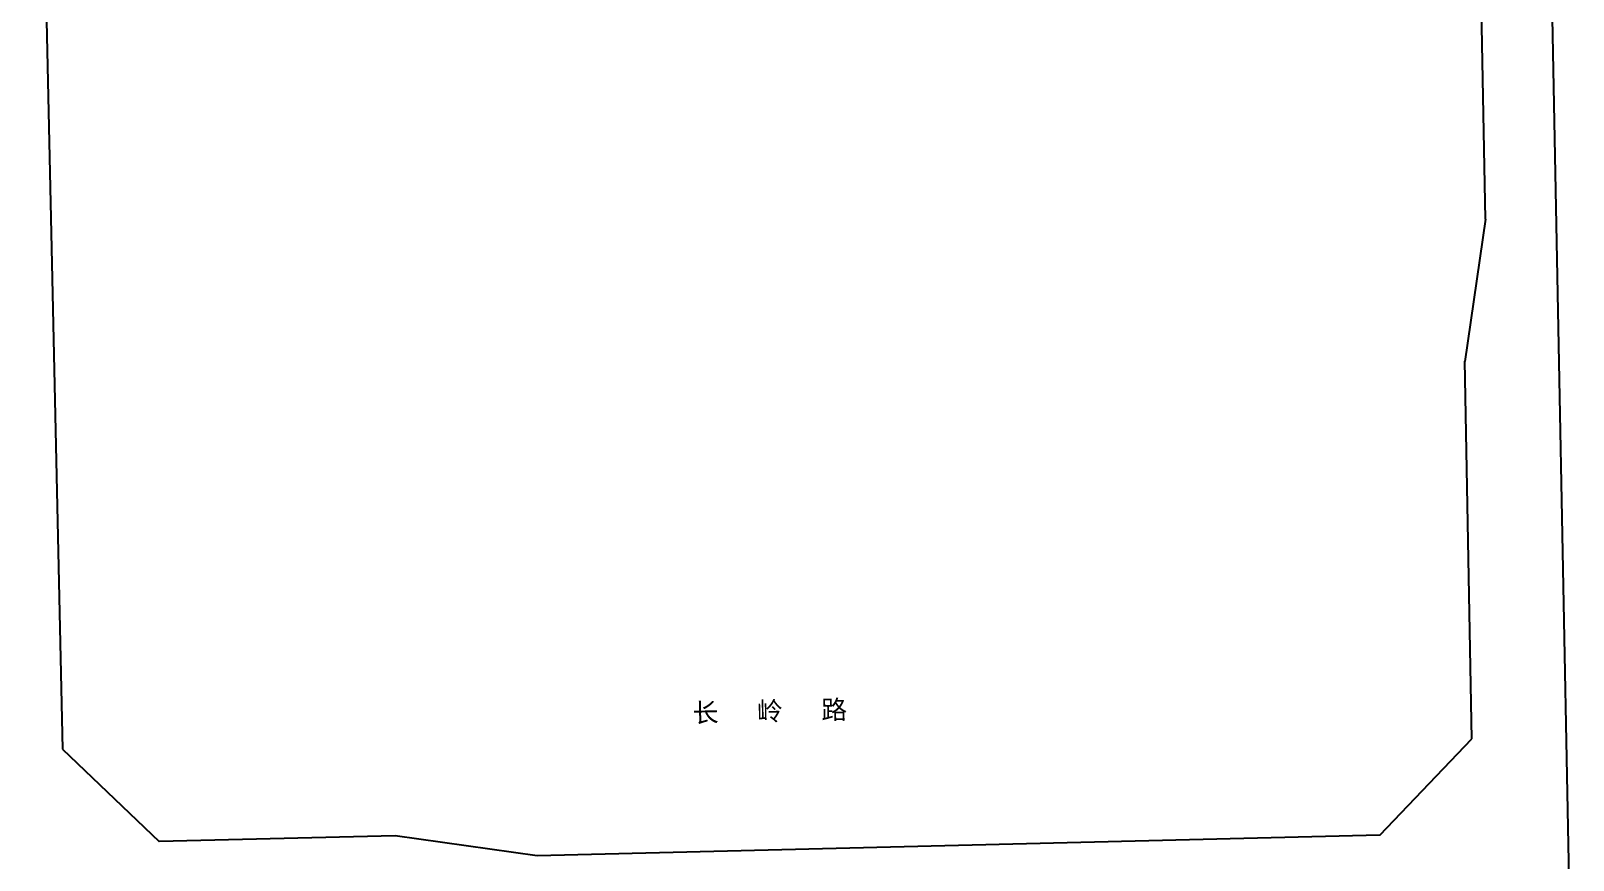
# Model space of a CAD drawing. Extents: x 529262 to 576451, y 2694391 to 2717535.
# Drawn here: x 566105.5 to 566432.1, y 2709082.1 to 2709257.8 of the extents above; entities that cross this region are included whole.
import ezdxf
from ezdxf.enums import TextEntityAlignment as Align
from ezdxf.xclip import XClip

# ---------------------------------------------------------------- set-up
doc = ezdxf.new("R2010")
doc.units = 0
doc.header["$XCLIPFRAME"] = 0
for name, color, linetype in [('PP-COM', 7, 'Continuous'), ('RD-中线', 40, 'Continuous'), ('RD-红线', 7, 'Continuous'), ('RD-路名', 7, 'Continuous')]:
    doc.layers.add(name, color=color, linetype=linetype)
doc.styles.add('黑体', font='simhei.ttf')

# ---------------------------------------------------------------- blocks, each defined once
blk = doc.blocks.new('A$C19FD0107')
at = {"layer": 'RD-中线', "color": 8, "linetype": 'Continuous', "flags": 128}
blk.add_lwpolyline([(-4541.33, 13819.53), (-4556.23, 14142.68), (-4578.35, 15289.21)], dxfattribs=at)
for points in [[(-4490.73, 14139.44, 0), (-4490.29, 14139.42)], [(-3818.25, 14086.17, 0), (-3817.74, 14086.17)]]:
    blk.add_lwpolyline(points, format="xyb", dxfattribs=at)
at = {"layer": 'RD-红线', "color": 8, "linetype": 'Continuous', "flags": 128}
for points in [[(-4584.44, 14827.26), (-4587.23, 14971.89)], [(-4584.44, 14827.26), (-4588.86, 14797.14)], [(-4587.32, 14717.18), (-4588.86, 14797.17)], [(-4815.4, 14696.68), (-4865.38, 14695.46)], [(-4785.28, 14692.42), (-4815.4, 14696.68)], [(-4606.82, 14696.8), (-4785.28, 14692.42)]]:
    blk.add_lwpolyline(points, dxfattribs=at)
at = {"layer": 'RD-红线', "color": 8}
blk.add_lwpolyline([(-4891.17, 14959.36), (-4885.87, 14715.02)], dxfattribs=at)
for points in [[(-4606.82, 14696.8), (-4587.32, 14717.18, 0.412676)], [(-4885.87, 14715.02), (-4865.38, 14695.46, 0.415044)]]:
    blk.add_lwpolyline(points, format="xyb", dxfattribs=at)

msp = doc.modelspace()

# ---------------------------------------------------------------- block references
at = {"layer": 'PP-COM'}
ref = msp.add_blockref('A$C19FD0107', (570997.993, 2694390.603), dxfattribs=at)
XClip(ref).set_block_clipping_path([(-9366.4383134884, 14428.6043910822), (-3328.4480743363, 17452.7484863754)])

# ---------------------------------------------------------------- texts
at = {"layer": 'RD-路名', "color": 7, "style": '黑体'}
msp.add_text('长   岭   路', height=4, rotation=1.30936, dxfattribs=at).set_placement((566261.974, 2709113.743), align=Align.MIDDLE)

doc.saveas('drawing.dxf')
